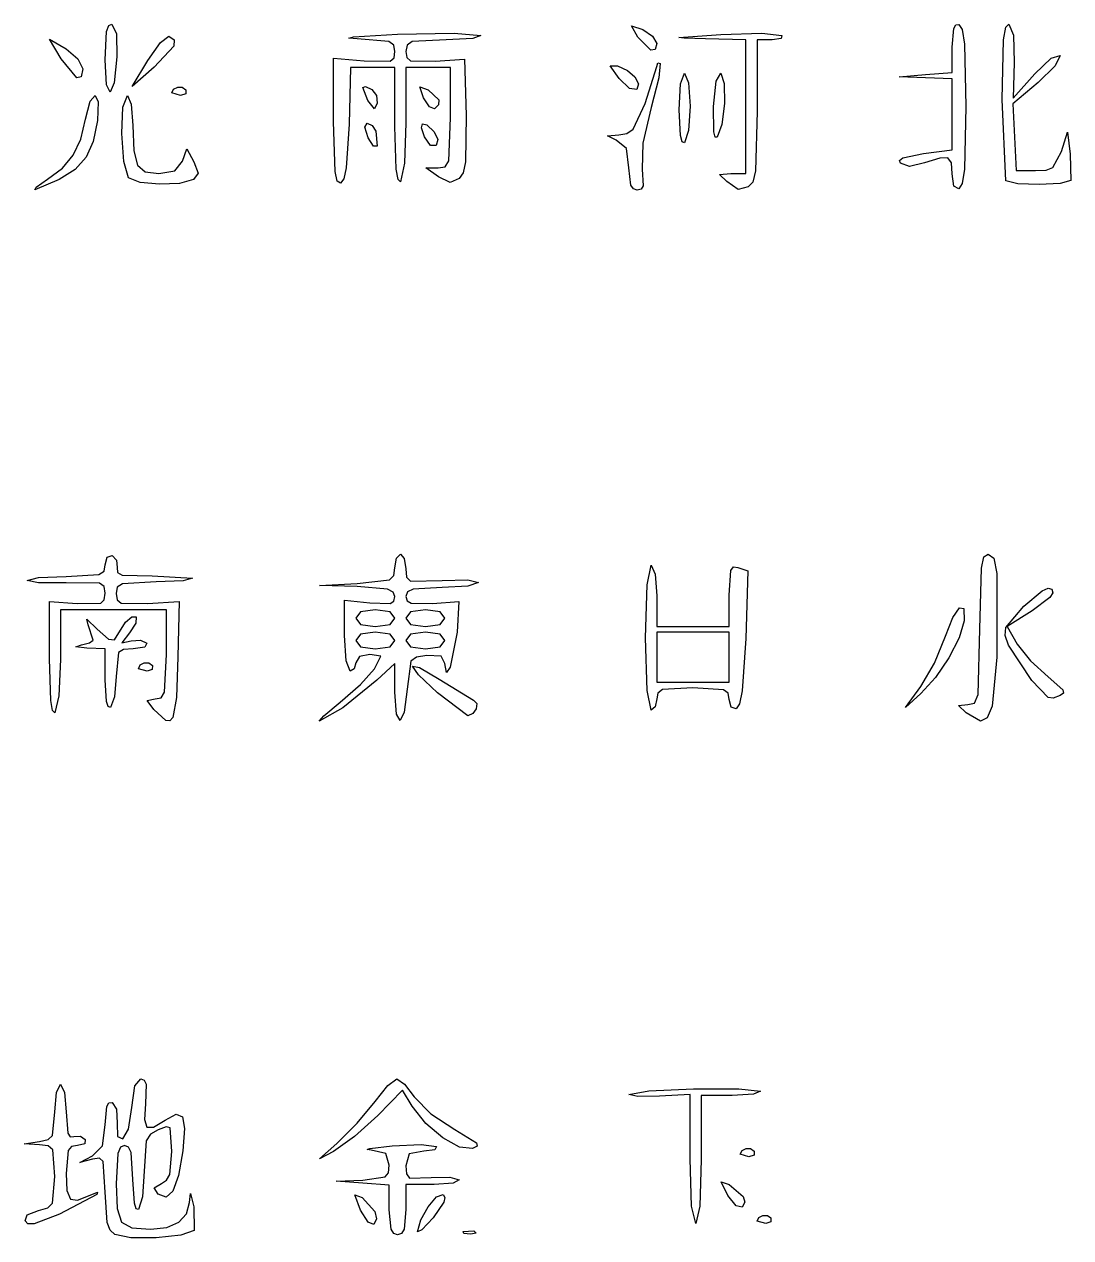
# Model space of a CAD drawing. Extents: x 1 to 127, y 137 to 199.
# Drawn here: x 74.4 to 127.4, y 137.5 to 199 of the extents above; entities that cross this region are included whole.
import ezdxf

# ---------------------------------------------------------------- set-up
doc = ezdxf.new("R2010")
doc.units = 0
doc.layers.add('LAYER_1', color=7, linetype='CONTINUOUS')

msp = doc.modelspace()

# ---------------------------------------------------------------- linework, layer by layer
at = {"layer": 'LAYER_1'}
for p, q in [((78.458, 197.192), (78.537, 198.635)), ((78.537, 198.635), (78.642, 198.938)), ((78.642, 198.938), (78.797, 198.994)), ((78.797, 198.994), (79.03, 198.519)), ((105.439, 198.35), (105.128, 198.921)), ((105.128, 198.921), (105.689, 198.728)), ((105.689, 198.728), (106.189, 198.388)), ((121.356, 197.828), (121.439, 198.776)), ((121.439, 198.776), (121.549, 198.969)), ((121.549, 198.969), (121.708, 198.989)), ((121.708, 198.989), (121.873, 198.722)), ((121.873, 198.722), (121.982, 197.994)), ((123.97, 198.204), (124.073, 198.841)), ((124.073, 198.841), (124.229, 198.995)), ((124.229, 198.995), (124.464, 198.45)), ((76.228, 197.241), (75.636, 198.245)), ((75.636, 198.245), (76.482, 197.744)), ((79.03, 198.519), (79.058, 197.347)), ((80.623, 197.163), (81.264, 198.067)), ((81.264, 198.067), (81.686, 198.397)), ((81.686, 198.397), (81.962, 198.211)), ((81.962, 198.211), (81.935, 197.894)), ((90.8, 198.298), (91.044, 198.351)), ((91.228, 198.265), (90.8, 198.298)), ((91.044, 198.351), (93.274, 198.486)), ((92.832, 198.126), (91.228, 198.265)), ((93.08, 197.939), (92.832, 198.126)), ((93.133, 197.613), (93.08, 197.939)), ((93.274, 198.486), (96.144, 198.541)), ((93.752, 197.944), (93.698, 197.622)), ((94.011, 198.122), (93.752, 197.944)), ((95.73, 198.213), (94.011, 198.122)), ((97.086, 198.278), (95.73, 198.213)), ((96.144, 198.541), (97.494, 198.434)), ((97.494, 198.434), (97.086, 198.278)), ((106.106, 197.677), (105.439, 198.35)), ((105.439, 198.35), (105.439, 198.35)), ((106.189, 198.388), (106.398, 198.026)), ((106.398, 198.026), (106.318, 197.718)), ((107.522, 198.33), (109.643, 198.482)), ((107.792, 198.295), (107.522, 198.33)), ((108.867, 198.263), (107.792, 198.295)), ((110.913, 198.213), (108.867, 198.263)), ((109.643, 198.482), (111.715, 198.537)), ((110.913, 194.826), (110.913, 198.213)), ((112.24, 198.213), (111.478, 198.213)), ((111.478, 198.213), (111.478, 194.574)), ((111.715, 198.537), (112.734, 198.432)), ((112.699, 198.277), (112.24, 198.213)), ((112.734, 198.432), (112.699, 198.277)), ((121.982, 197.994), (122.061, 194.826)), ((123.896, 195.179), (123.97, 198.204)), ((124.464, 198.45), (124.509, 197.067)), ((76.482, 197.744), (77.08, 197.243)), ((79.058, 197.347), (78.915, 196.032)), ((81.935, 197.894), (80.95, 196.82)), ((93.093, 197.289), (93.133, 197.613)), ((93.698, 197.622), (93.74, 197.307)), ((106.318, 197.718), (106.106, 197.677)), ((121.356, 196.55), (121.356, 197.828)), ((126.385, 197.276), (126.828, 197.416)), ((126.828, 197.416), (126.579, 196.891)), ((77.02, 196.283), (76.228, 197.241)), ((76.228, 197.241), (76.228, 197.241)), ((77.08, 197.243), (77.329, 196.741)), ((77.329, 196.741), (77.247, 196.329)), ((78.535, 195.934), (78.458, 197.192)), ((78.458, 197.192), (78.458, 197.192)), ((79.825, 195.85), (80.623, 197.163)), ((80.95, 196.82), (79.825, 195.85)), ((80.623, 197.163), (80.623, 197.163)), ((90.029, 194.05), (90.029, 197.271)), ((90.029, 197.271), (91.581, 197.143)), ((90.895, 196.802), (90.815, 193.932)), ((92.014, 196.802), (90.895, 196.802)), ((91.581, 197.143), (92.895, 197.126)), ((93.133, 196.802), (92.014, 196.802)), ((92.895, 197.126), (93.093, 197.289)), ((93.133, 193.822), (93.133, 196.802)), ((94.827, 196.802), (93.698, 196.802)), ((93.698, 196.802), (93.698, 193.996)), ((93.74, 197.307), (93.934, 197.141)), ((93.934, 197.141), (95.179, 197.129)), ((95.956, 196.802), (94.827, 196.802)), ((95.179, 197.129), (96.661, 197.225)), ((95.956, 194.262), (95.956, 196.802)), ((96.661, 197.225), (96.741, 194.375)), ((104.493, 196.243), (104.035, 196.893)), ((104.035, 196.893), (104.414, 196.886)), ((104.414, 196.886), (104.921, 196.661)), ((105.813, 194.978), (106.398, 196.859)), ((106.398, 196.859), (106.449, 197.034)), ((106.449, 197.034), (106.571, 197.005)), ((106.571, 197.005), (106.51, 196.28)), ((124.509, 197.067), (124.455, 195.249)), ((125.55, 196.48), (126.385, 197.276)), ((126.579, 196.891), (125.724, 196.045)), ((77.247, 196.329), (77.02, 196.283)), ((105.019, 195.75), (104.493, 196.243)), ((104.493, 196.243), (104.493, 196.243)), ((104.921, 196.661), (105.297, 196.332)), ((105.297, 196.332), (105.474, 195.981)), ((106.51, 196.28), (106.121, 194.781)), ((107.608, 195.986), (107.809, 196.519)), ((107.809, 196.519), (108.009, 196.03)), ((109.276, 194.826), (109.415, 196.118)), ((109.415, 196.118), (109.643, 196.519)), ((109.643, 196.519), (109.814, 195.995)), ((118.674, 196.339), (120.015, 196.445)), ((120.015, 196.288), (118.674, 196.339)), ((120.015, 196.445), (121.356, 196.55)), ((121.356, 196.237), (120.015, 196.288)), ((121.356, 194.439), (121.356, 196.237)), ((124.455, 195.249), (125.55, 196.48)), ((78.714, 195.554), (78.535, 195.934)), ((78.915, 196.032), (78.714, 195.554)), ((81.844, 195.515), (81.932, 195.703)), ((82.284, 195.391), (81.844, 195.515)), ((81.844, 195.515), (81.844, 195.515)), ((81.932, 195.703), (82.135, 195.806)), ((82.135, 195.806), (82.369, 195.804)), ((82.543, 195.475), (82.284, 195.391)), ((82.369, 195.804), (82.547, 195.677)), ((82.547, 195.677), (82.543, 195.475)), ((91.508, 195.793), (91.65, 195.844)), ((91.773, 195.126), (91.508, 195.793)), ((91.65, 195.844), (91.97, 195.694)), ((91.97, 195.694), (92.204, 195.394)), ((94.588, 195.267), (94.4, 195.82)), ((94.4, 195.82), (94.829, 195.672)), ((94.829, 195.672), (95.363, 195.166)), ((105.384, 195.693), (105.019, 195.75)), ((105.474, 195.981), (105.384, 195.693)), ((107.527, 194.668), (107.608, 195.986)), ((108.009, 196.03), (108.091, 194.843)), ((109.814, 195.995), (109.824, 194.979)), ((125.724, 196.045), (124.437, 194.969)), ((77.468, 194.191), (77.707, 195.106)), ((77.707, 195.106), (77.957, 195.393)), ((77.957, 195.393), (78.116, 195.063)), ((78.116, 195.063), (78.079, 194.127)), ((79.365, 194.796), (79.587, 195.391)), ((79.587, 195.391), (79.786, 194.941)), ((79.786, 194.941), (79.869, 193.861)), ((92.096, 194.72), (91.773, 195.126)), ((91.773, 195.126), (91.773, 195.126)), ((92.244, 194.994), (92.096, 194.72)), ((92.204, 195.394), (92.244, 194.994)), ((94.886, 194.813), (94.588, 195.267)), ((94.588, 195.267), (94.588, 195.267)), ((95.353, 194.921), (95.15, 194.711)), ((95.363, 195.166), (95.353, 194.921)), ((105.198, 193.687), (105.813, 194.978)), ((109.824, 194.979), (109.698, 193.922)), ((124.084, 191.063), (123.896, 195.179)), ((124.437, 194.969), (124.519, 193.275)), ((79.307, 193.457), (79.365, 194.796)), ((95.15, 194.711), (94.886, 194.813)), ((95.868, 192.078), (95.956, 194.262)), ((96.741, 194.375), (96.719, 192.033)), ((106.121, 194.781), (105.695, 192.974)), ((107.601, 193.353), (107.527, 194.668)), ((107.527, 194.668), (107.527, 194.668)), ((108.091, 194.843), (108.008, 193.607)), ((109.283, 193.539), (109.276, 194.826)), ((109.276, 194.826), (109.276, 194.826)), ((110.913, 191.439), (110.913, 194.826)), ((111.478, 194.574), (111.395, 191.576)), ((121.356, 192.641), (121.356, 194.439)), ((122.061, 194.826), (121.982, 191.658)), ((77.227, 193.177), (77.468, 194.191)), ((78.079, 194.127), (77.859, 193.052)), ((79.869, 193.861), (79.912, 192.59)), ((90.105, 191.545), (90.029, 194.05)), ((90.029, 194.05), (90.029, 194.05)), ((90.815, 193.932), (90.669, 191.724)), ((91.616, 193.784), (91.737, 193.979)), ((91.788, 193.242), (91.616, 193.784)), ((91.737, 193.979), (91.98, 193.863)), ((91.98, 193.863), (92.17, 193.572)), ((93.206, 191.659), (93.133, 193.822)), ((93.698, 193.996), (93.616, 191.955)), ((94.484, 193.748), (94.535, 193.957)), ((94.642, 193.288), (94.484, 193.748)), ((94.535, 193.957), (94.759, 193.895)), ((94.759, 193.895), (95.119, 193.544)), ((104.886, 193.461), (105.198, 193.687)), ((109.698, 193.922), (109.462, 193.274)), ((76.848, 192.365), (77.227, 193.177)), ((77.859, 193.052), (77.502, 192.255)), ((79.403, 192.041), (79.307, 193.457)), ((92.057, 192.816), (91.788, 193.242)), ((91.788, 193.242), (91.788, 193.242)), ((92.17, 193.572), (92.232, 192.828)), ((94.948, 192.858), (94.642, 193.288)), ((94.642, 193.288), (94.642, 193.288)), ((95.119, 193.544), (95.31, 193.158)), ((95.31, 193.158), (95.224, 192.853)), ((103.906, 193.347), (104.472, 193.397)), ((104.352, 193.124), (103.906, 193.347)), ((104.861, 192.694), (104.352, 193.124)), ((104.472, 193.397), (104.886, 193.461)), ((107.69, 193.044), (107.601, 193.353)), ((107.809, 192.992), (107.69, 193.044)), ((108.008, 193.607), (107.809, 192.992)), ((109.351, 193.274), (109.283, 193.539)), ((109.462, 193.274), (109.351, 193.274)), ((124.519, 193.275), (124.601, 191.581)), ((126.892, 192.556), (127.207, 193.531)), ((127.207, 193.531), (127.346, 192.415)), ((79.912, 192.59), (80.094, 191.856)), ((82.376, 192.064), (82.607, 192.689)), ((82.607, 192.689), (82.96, 192.028)), ((92.232, 192.828), (92.057, 192.816)), ((95.224, 192.853), (94.948, 192.858)), ((104.987, 191.731), (104.861, 192.694)), ((105.695, 192.974), (105.669, 191.661)), ((118.861, 192.23), (119.903, 192.448)), ((119.903, 192.448), (121.356, 192.641)), ((126.464, 191.743), (126.892, 192.556)), ((127.346, 192.415), (127.367, 191.087)), ((76.299, 191.704), (76.848, 192.365)), ((77.502, 192.255), (76.948, 191.646)), ((79.643, 191.214), (79.403, 192.041)), ((80.094, 191.856), (80.491, 191.52)), ((81.988, 191.572), (82.376, 192.064)), ((82.96, 192.028), (83.171, 191.449)), ((93.616, 191.955), (93.416, 191.016)), ((95.68, 191.776), (95.868, 192.078)), ((96.719, 192.033), (96.603, 191.475)), ((118.697, 192.102), (118.861, 192.23)), ((118.753, 191.954), (118.697, 192.102)), ((119.197, 191.796), (118.753, 191.954)), ((119.965, 191.969), (119.197, 191.796)), ((120.73, 192.21), (119.965, 191.969)), ((121.147, 192.226), (120.73, 192.21)), ((121.321, 191.975), (121.147, 192.226)), ((121.356, 191.416), (121.321, 191.975)), ((75.55, 191.145), (76.299, 191.704)), ((76.948, 191.646), (76.141, 191.134)), ((80.24, 190.985), (79.643, 191.214)), ((79.643, 191.214), (79.643, 191.214)), ((80.491, 191.52), (81.178, 191.439)), ((81.178, 191.439), (81.988, 191.572)), ((83.171, 191.449), (82.932, 191.126)), ((90.213, 191.048), (90.105, 191.545)), ((90.544, 191.167), (90.382, 190.945)), ((90.669, 191.724), (90.544, 191.167)), ((93.295, 191.138), (93.206, 191.659)), ((95.34, 191.274), (94.701, 191.722)), ((94.701, 191.722), (95.328, 191.722)), ((95.328, 191.722), (95.68, 191.776)), ((95.936, 190.984), (95.34, 191.274)), ((96.4, 191.175), (95.936, 190.984)), ((96.603, 191.475), (96.4, 191.175)), ((105.084, 190.852), (104.987, 191.731)), ((104.987, 191.731), (104.987, 191.731)), ((105.669, 191.661), (105.718, 190.812)), ((109.578, 191.381), (110.154, 191.439)), ((109.942, 191.025), (109.578, 191.381)), ((110.154, 191.439), (110.913, 191.439)), ((111.395, 191.576), (111.259, 190.99)), ((121.445, 190.797), (121.356, 191.416)), ((121.356, 191.416), (121.356, 191.416)), ((121.982, 191.658), (121.873, 190.931)), ((124.601, 191.581), (125.589, 191.581)), ((125.589, 191.581), (126.123, 191.611)), ((126.123, 191.611), (126.464, 191.743)), ((76.141, 191.134), (74.9, 190.61)), ((74.9, 190.61), (74.961, 190.746)), ((74.961, 190.746), (75.55, 191.145)), ((75.55, 191.145), (75.55, 191.145)), ((81.219, 190.888), (80.24, 190.985)), ((82.231, 190.932), (81.219, 190.888)), ((82.932, 191.126), (82.231, 190.932)), ((90.382, 190.945), (90.213, 191.048)), ((93.416, 191.016), (93.295, 191.138)), ((105.216, 190.654), (105.084, 190.852)), ((105.413, 190.593), (105.216, 190.654)), ((105.614, 190.642), (105.413, 190.593)), ((105.718, 190.812), (105.614, 190.642)), ((110.529, 190.63), (109.942, 191.025)), ((109.942, 191.025), (109.942, 191.025)), ((111.031, 190.764), (110.529, 190.63)), ((111.259, 190.99), (111.031, 190.764)), ((121.708, 190.663), (121.445, 190.797)), ((121.873, 190.931), (121.708, 190.663)), ((124.685, 190.921), (124.084, 191.063)), ((124.084, 191.063), (124.084, 191.063)), ((125.768, 190.88), (124.685, 190.921)), ((126.829, 190.936), (125.768, 190.88)), ((127.367, 191.087), (126.829, 190.936)), ((93.216, 171.952), (93.416, 172.156)), ((93.416, 172.156), (93.615, 171.937)), ((122.974, 172.01), (123.19, 172.156)), ((123.19, 172.156), (123.471, 171.954)), ((78.404, 171.295), (78.458, 171.615)), ((78.458, 171.615), (78.556, 172.005)), ((78.556, 172.005), (78.811, 172.079)), ((78.811, 172.079), (79.034, 171.85)), ((79.034, 171.85), (79.076, 171.471)), ((93.133, 171.463), (93.216, 171.952)), ((93.615, 171.937), (93.698, 171.411)), ((105.909, 170.603), (106.116, 171.591)), ((106.116, 171.591), (106.315, 171.135)), ((110.149, 171.326), (110.285, 171.507)), ((110.285, 171.507), (110.513, 171.48)), ((122.845, 171.45), (122.974, 172.01)), ((123.471, 171.954), (123.623, 171.182)), ((74.506, 170.815), (75.087, 170.964)), ((75.087, 170.964), (76.482, 171.027)), ((76.482, 171.027), (78.15, 171.118)), ((78.15, 171.118), (78.404, 171.295)), ((79.076, 171.471), (79.092, 171.219)), ((79.092, 171.219), (79.323, 171.082)), ((79.323, 171.082), (80.84, 171.054)), ((80.84, 171.054), (82.879, 170.933)), ((82.879, 170.933), (82.418, 170.8)), ((92.859, 170.856), (93.09, 171.075)), ((93.09, 171.075), (93.133, 171.463)), ((93.698, 171.411), (93.727, 170.984)), ((93.727, 170.984), (93.928, 170.779)), ((106.315, 171.135), (106.398, 170.039)), ((110.067, 170.069), (110.149, 171.326)), ((110.513, 171.48), (111.007, 171.309)), ((111.007, 171.309), (110.913, 167.875)), ((122.767, 168.346), (122.845, 171.45)), ((123.623, 171.182), (123.62, 166.934)), ((75.086, 170.693), (74.506, 170.815)), ((76.482, 170.697), (75.086, 170.693)), ((78.171, 170.688), (76.482, 170.697)), ((78.412, 170.515), (78.171, 170.688)), ((78.458, 170.176), (78.412, 170.515)), ((79.076, 170.476), (79.022, 170.154)), ((79.334, 170.653), (79.076, 170.476)), ((81.045, 170.744), (79.334, 170.653)), ((82.418, 170.8), (81.045, 170.744)), ((89.323, 170.573), (91.228, 170.672)), ((91.228, 170.517), (89.323, 170.573)), ((91.228, 170.672), (92.859, 170.856)), ((92.762, 170.383), (91.228, 170.517)), ((93.054, 170.234), (92.762, 170.383)), ((94.057, 170.374), (93.775, 170.237)), ((93.928, 170.779), (95.532, 170.814)), ((95.532, 170.462), (94.057, 170.374)), ((95.532, 170.814), (96.828, 170.845)), ((96.828, 170.536), (95.532, 170.462)), ((96.828, 170.845), (97.367, 170.712)), ((97.367, 170.712), (96.828, 170.536)), ((105.833, 167.922), (105.909, 170.603)), ((124.998, 169.523), (125.916, 170.3)), ((125.916, 170.3), (126.217, 170.425)), ((126.217, 170.425), (126.411, 170.374)), ((126.411, 170.374), (126.453, 170.201)), ((75.635, 166.847), (75.635, 169.757)), ((75.635, 169.757), (77.046, 169.659)), ((77.046, 169.659), (78.236, 169.673)), ((78.236, 169.673), (78.419, 169.845)), ((78.419, 169.845), (78.458, 170.176)), ((79.022, 170.154), (79.066, 169.836)), ((79.066, 169.836), (79.271, 169.671)), ((79.271, 169.671), (80.613, 169.66)), ((80.613, 169.66), (82.204, 169.757)), ((82.204, 169.757), (82.148, 166.949)), ((90.593, 168.029), (90.593, 169.828)), ((90.593, 169.828), (91.863, 169.685)), ((91.863, 169.685), (92.89, 169.658)), ((92.89, 169.658), (93.082, 169.777)), ((93.133, 170.002), (93.054, 170.234)), ((93.082, 169.777), (93.133, 170.002)), ((93.775, 170.237), (93.698, 170.013)), ((93.698, 170.013), (93.756, 169.795)), ((93.756, 169.795), (93.964, 169.673)), ((93.964, 169.673), (95.038, 169.661)), ((95.038, 169.661), (96.379, 169.757)), ((96.379, 169.757), (96.283, 168.204)), ((106.398, 170.039), (106.398, 168.487)), ((110.067, 168.487), (110.067, 170.069)), ((126.302, 169.961), (125.42, 169.287)), ((126.453, 170.201), (126.302, 169.961)), ((78.881, 169.333), (76.2, 169.333)), ((76.2, 169.333), (76.2, 166.81)), ((81.562, 169.333), (78.881, 169.333)), ((81.562, 167.076), (81.562, 169.333)), ((91.393, 169.233), (91.158, 168.91)), ((92.146, 169.333), (91.393, 169.233)), ((92.898, 169.233), (92.146, 169.333)), ((93.133, 168.91), (92.898, 169.233)), ((93.933, 169.233), (93.698, 168.91)), ((94.686, 169.333), (93.933, 169.233)), ((95.438, 169.233), (94.686, 169.333)), ((95.673, 168.91), (95.438, 169.233)), ((121.401, 168.949), (121.74, 169.44)), ((121.74, 169.44), (121.96, 169.404)), ((121.96, 169.404), (121.972, 168.769)), ((124.078, 168.431), (124.998, 169.523)), ((125.42, 169.287), (124.149, 168.481)), ((77.594, 168.576), (77.534, 168.865)), ((77.534, 168.865), (78.064, 168.346)), ((77.851, 167.805), (77.594, 168.576)), ((78.938, 167.812), (79.491, 168.715)), ((79.491, 168.715), (79.807, 168.975)), ((80.022, 168.657), (79.703, 168.169)), ((79.807, 168.975), (80.032, 168.982)), ((80.032, 168.982), (80.022, 168.657)), ((91.158, 168.91), (91.393, 168.587)), ((91.393, 168.587), (92.146, 168.487)), ((92.146, 168.487), (92.898, 168.587)), ((92.898, 168.587), (93.133, 168.91)), ((93.133, 168.91), (93.133, 168.91)), ((93.698, 168.91), (93.933, 168.587)), ((93.933, 168.587), (94.686, 168.487)), ((94.686, 168.487), (95.438, 168.587)), ((95.438, 168.587), (95.673, 168.91)), ((95.673, 168.91), (95.673, 168.91)), ((106.398, 168.487), (108.232, 168.487)), ((108.232, 168.487), (110.067, 168.487)), ((121.031, 168.002), (121.401, 168.949)), ((121.972, 168.769), (121.715, 167.92)), ((124.048, 168.039), (124.078, 168.431)), ((124.149, 168.481), (124.657, 167.597)), ((78.064, 168.346), (78.639, 167.84)), ((78.639, 167.84), (78.938, 167.812)), ((79.703, 168.169), (79.311, 167.667)), ((90.675, 166.749), (90.593, 168.029)), ((91.393, 168.104), (91.158, 167.781)), ((92.146, 168.204), (91.393, 168.104)), ((92.898, 168.104), (92.146, 168.204)), ((93.133, 167.781), (92.898, 168.104)), ((93.933, 168.104), (93.698, 167.781)), ((94.686, 168.204), (93.933, 168.104)), ((95.438, 168.104), (94.686, 168.204)), ((95.673, 167.781), (95.438, 168.104)), ((96.283, 168.204), (95.945, 166.429)), ((105.909, 165.241), (105.833, 167.922)), ((105.833, 167.922), (105.833, 167.922)), ((108.232, 168.204), (106.398, 168.204)), ((106.398, 168.204), (106.398, 166.934)), ((110.067, 168.204), (108.232, 168.204)), ((110.067, 166.934), (110.067, 168.204)), ((110.913, 167.875), (110.722, 165.232)), ((120.473, 166.631), (121.031, 168.002)), ((121.715, 167.92), (121.194, 166.907)), ((122.685, 165.041), (122.767, 168.346)), ((124.22, 167.537), (124.048, 168.039)), ((76.979, 167.454), (77.258, 167.557)), ((77.541, 167.396), (76.979, 167.454)), ((77.258, 167.557), (77.675, 167.658)), ((78.458, 167.358), (77.541, 167.396)), ((77.675, 167.658), (77.851, 167.805)), ((78.458, 165.789), (78.458, 167.358)), ((79.394, 167.332), (79.136, 167.173)), ((79.311, 167.667), (79.775, 167.755)), ((79.886, 167.358), (79.394, 167.332)), ((79.775, 167.755), (80.26, 167.803)), ((80.465, 167.438), (79.886, 167.358)), ((80.26, 167.803), (80.567, 167.651)), ((80.567, 167.651), (80.465, 167.438)), ((91.158, 167.781), (91.393, 167.459)), ((91.393, 167.459), (92.146, 167.358)), ((92.146, 167.358), (92.898, 167.459)), ((92.898, 167.459), (93.133, 167.781)), ((93.133, 167.781), (93.133, 167.781)), ((93.698, 167.781), (93.933, 167.459)), ((93.933, 167.459), (94.686, 167.358)), ((94.686, 167.358), (95.438, 167.459)), ((95.438, 167.459), (95.673, 167.781)), ((95.673, 167.781), (95.673, 167.781)), ((125.393, 165.75), (124.22, 167.537)), ((124.657, 167.597), (125.327, 166.745)), ((75.709, 164.737), (75.635, 166.847)), ((76.2, 166.81), (76.117, 164.977)), ((79.136, 167.173), (79.022, 165.963)), ((80.238, 166.541), (80.442, 166.644)), ((80.442, 166.644), (80.676, 166.642)), ((80.676, 166.642), (80.854, 166.516)), ((81.474, 165.171), (81.562, 167.076)), ((82.148, 166.949), (82.07, 164.901)), ((90.876, 166.229), (90.675, 166.749)), ((91.158, 166.652), (91.075, 166.353)), ((91.347, 166.963), (91.158, 166.652)), ((91.87, 167.076), (91.347, 166.963)), ((92.426, 166.98), (91.87, 167.076)), ((92.104, 166.346), (92.426, 166.98)), ((93.133, 166.622), (92.216, 165.765)), ((93.133, 165.155), (93.133, 166.622)), ((93.947, 166.736), (93.754, 165.312)), ((94.229, 166.944), (93.947, 166.736)), ((94.756, 167.023), (94.229, 166.944)), ((95.485, 166.991), (94.756, 167.023)), ((95.673, 166.614), (95.485, 166.991)), ((95.756, 166.159), (95.673, 166.614)), ((106.398, 166.934), (106.398, 165.664)), ((110.067, 165.664), (110.067, 166.934)), ((110.067, 166.934), (110.067, 166.934)), ((119.783, 165.446), (120.473, 166.631)), ((121.194, 166.907), (120.514, 165.908)), ((123.62, 166.934), (123.382, 164.45)), ((125.327, 166.745), (126.224, 165.937)), ((79.022, 165.963), (78.939, 164.927)), ((80.151, 166.353), (80.238, 166.541)), ((80.591, 166.229), (80.151, 166.353)), ((80.151, 166.353), (80.151, 166.353)), ((80.85, 166.313), (80.591, 166.229)), ((80.854, 166.516), (80.85, 166.313)), ((91.075, 166.353), (90.876, 166.229)), ((91.396, 165.548), (92.104, 166.346)), ((94.331, 166.037), (94.029, 166.481)), ((94.029, 166.481), (94.38, 166.419)), ((95.29, 165.124), (94.331, 166.037)), ((94.38, 166.419), (95.378, 165.814)), ((95.945, 166.429), (95.756, 166.159)), ((78.533, 164.686), (78.458, 165.789)), ((78.458, 165.789), (78.458, 165.789)), ((90.364, 164.653), (91.396, 165.548)), ((92.216, 165.765), (90.496, 164.366)), ((95.378, 165.814), (97.121, 164.758)), ((106.398, 165.664), (108.232, 165.664)), ((108.232, 165.382), (106.698, 165.29)), ((108.232, 165.664), (110.067, 165.664)), ((109.776, 165.289), (108.232, 165.382)), ((119, 164.394), (119.783, 165.446)), ((120.514, 165.908), (119.781, 165.1)), ((119.783, 165.446), (119.783, 165.446)), ((126.227, 164.892), (125.393, 165.75)), ((125.393, 165.75), (125.393, 165.75)), ((126.224, 165.937), (126.97, 165.287)), ((75.797, 164.23), (75.709, 164.737)), ((76.117, 164.977), (75.918, 164.112)), ((78.939, 164.927), (78.74, 164.394)), ((80.583, 164.741), (80.998, 164.818)), ((80.927, 164.277), (80.583, 164.741)), ((80.998, 164.818), (81.304, 164.88)), ((81.304, 164.88), (81.474, 165.171)), ((82.07, 164.901), (81.893, 163.885)), ((93.216, 164.053), (93.133, 165.155)), ((93.754, 165.312), (93.613, 164.153)), ((96.825, 163.971), (95.29, 165.124)), ((95.29, 165.124), (95.29, 165.124)), ((97.121, 164.758), (97.282, 164.585)), ((106.116, 164.253), (105.909, 165.241)), ((106.398, 164.818), (106.315, 164.419)), ((106.453, 165.12), (106.398, 164.818)), ((106.698, 165.29), (106.453, 165.12)), ((110.015, 165.112), (109.776, 165.289)), ((110.067, 164.794), (110.015, 165.112)), ((110.166, 164.404), (110.067, 164.794)), ((110.722, 165.232), (110.586, 164.576)), ((119.781, 165.1), (119, 164.394)), ((122.5, 164.606), (122.685, 165.041)), ((126.481, 164.863), (126.227, 164.892)), ((126.836, 164.989), (126.481, 164.863)), ((127.003, 165.109), (126.836, 164.989)), ((126.97, 165.287), (127.003, 165.109)), ((75.918, 164.112), (75.797, 164.23)), ((78.622, 164.43), (78.533, 164.686)), ((78.74, 164.394), (78.622, 164.43)), ((81.537, 163.733), (80.927, 164.277)), ((80.927, 164.277), (80.927, 164.277)), ((90.496, 164.366), (89.31, 163.689)), ((89.533, 163.972), (90.364, 164.653)), ((90.364, 164.653), (90.364, 164.653)), ((93.613, 164.153), (93.404, 163.727)), ((97.257, 164.32), (97.091, 164.077)), ((97.282, 164.585), (97.257, 164.32)), ((106.315, 164.419), (106.116, 164.253)), ((110.419, 164.323), (110.166, 164.404)), ((110.586, 164.576), (110.419, 164.323)), ((121.686, 164.48), (122.148, 164.536)), ((122.078, 164.121), (121.686, 164.48)), ((122.803, 163.698), (122.078, 164.121)), ((122.078, 164.121), (122.078, 164.121)), ((122.148, 164.536), (122.5, 164.606)), ((123.382, 164.45), (123.139, 163.871)), ((81.742, 163.711), (81.537, 163.733)), ((81.893, 163.885), (81.742, 163.711)), ((89.31, 163.689), (89.533, 163.972)), ((93.404, 163.727), (93.216, 164.053)), ((97.091, 164.077), (96.825, 163.971)), ((123.139, 163.871), (122.803, 163.698)), ((76.001, 144.891), (76.2, 145.3)), ((76.2, 145.3), (76.399, 144.888)), ((79.813, 144.122), (79.97, 145.22)), ((79.97, 145.22), (80.272, 145.582)), ((80.272, 145.582), (80.44, 145.515)), ((80.44, 145.515), (80.531, 145.299)), ((80.531, 145.299), (80.503, 144.312)), ((92.132, 144.433), (92.786, 145.241)), ((92.786, 145.241), (93.242, 145.571)), ((93.242, 145.571), (93.63, 145.301)), ((93.63, 145.301), (94.121, 144.667)), ((106.007, 144.963), (108.264, 145.067)), ((108.264, 145.067), (110.552, 145.071)), ((110.552, 145.071), (111.663, 144.947)), ((75.918, 143.907), (76.001, 144.891)), ((76.399, 144.888), (76.482, 143.897)), ((93.517, 145.001), (92.267, 143.726)), ((94.006, 144.195), (93.517, 145.001)), ((94.121, 144.667), (94.954, 143.809)), ((104.986, 144.789), (106.007, 144.963)), ((105.442, 144.68), (104.986, 144.789)), ((106.539, 144.691), (105.442, 144.68)), ((108.091, 144.787), (106.539, 144.691)), ((108.091, 141.516), (108.091, 144.787)), ((110.224, 144.735), (108.656, 144.735)), ((108.656, 144.735), (108.656, 141.49)), ((111.294, 144.797), (110.224, 144.735)), ((111.663, 144.947), (111.294, 144.797)), ((75.802, 142.705), (75.918, 143.907)), ((76.482, 143.897), (76.565, 142.821)), ((78.458, 143.25), (78.542, 144.175)), ((78.542, 144.175), (78.651, 144.363)), ((78.651, 144.363), (78.811, 144.382)), ((78.811, 144.382), (79.042, 144.045)), ((79.042, 144.045), (79.068, 143.339)), ((79.65, 143.02), (79.813, 144.122)), ((80.503, 144.312), (80.456, 143.509)), ((91.232, 143.334), (92.132, 144.433)), ((94.701, 143.315), (94.006, 144.195)), ((78.333, 142.181), (78.458, 143.25)), ((79.068, 143.339), (79.08, 142.652)), ((80.456, 143.509), (80.578, 143.127)), ((80.911, 143.13), (81.5, 143.481)), ((81.5, 143.481), (82.064, 143.78)), ((82.064, 143.78), (82.378, 143.658)), ((82.378, 143.658), (82.476, 143.058)), ((90.188, 142.305), (91.232, 143.334)), ((92.267, 143.726), (91.094, 142.66)), ((95.558, 142.583), (94.701, 143.315)), ((94.954, 143.809), (96.165, 143.003)), ((75.569, 142.496), (75.802, 142.705)), ((76.565, 142.821), (76.686, 142.64)), ((76.686, 142.64), (76.877, 142.647)), ((76.877, 142.647), (77.211, 142.665)), ((77.211, 142.665), (77.458, 142.497)), ((79.08, 142.652), (79.35, 142.538)), ((79.35, 142.538), (79.65, 143.02)), ((80.757, 142.767), (80.545, 142.44)), ((80.578, 143.127), (80.911, 143.13)), ((81.139, 142.99), (80.757, 142.767)), ((81.545, 143.152), (81.139, 142.99)), ((81.755, 143.091), (81.545, 143.152)), ((81.844, 141.898), (81.755, 143.091)), ((82.476, 143.058), (82.389, 141.922)), ((91.094, 142.66), (90.029, 141.889)), ((96.165, 143.003), (97.266, 142.34)), ((74.366, 142.28), (75.142, 142.397)), ((75.142, 142.237), (74.366, 142.28)), ((75.142, 142.397), (75.569, 142.496)), ((75.578, 142.181), (75.142, 142.237)), ((75.81, 141.985), (75.578, 142.181)), ((76.758, 142.148), (76.582, 141.953)), ((77.063, 142.195), (76.758, 142.148)), ((77.429, 142.28), (77.063, 142.195)), ((77.458, 142.497), (77.429, 142.28)), ((77.823, 141.672), (78.333, 142.181)), ((79.238, 142.108), (79.108, 141.8)), ((79.446, 142.195), (79.238, 142.108)), ((79.651, 142.115), (79.446, 142.195)), ((79.781, 141.84), (79.651, 142.115)), ((80.545, 142.44), (80.433, 140.896)), ((89.311, 141.521), (90.188, 142.305)), ((90.188, 142.305), (90.188, 142.305)), ((91.734, 141.989), (91.866, 142.043)), ((91.866, 142.043), (92.992, 142.188)), ((92.992, 142.188), (94.466, 142.252)), ((94.466, 142.252), (95.236, 142.144)), ((95.236, 142.144), (95.161, 141.981)), ((96.404, 142.121), (95.558, 142.583)), ((97.068, 142.049), (96.404, 142.121)), ((97.307, 142.171), (97.068, 142.049)), ((97.266, 142.34), (97.307, 142.171)), ((110.718, 141.943), (110.922, 142.046)), ((110.922, 142.046), (111.156, 142.044)), ((111.156, 142.044), (111.334, 141.917)), ((75.918, 140.636), (75.81, 141.985)), ((76.582, 141.953), (76.482, 140.784)), ((77.188, 141.345), (77.823, 141.672)), ((77.823, 141.507), (77.188, 141.345)), ((78.179, 141.559), (77.823, 141.507)), ((78.369, 141.389), (78.179, 141.559)), ((78.458, 139.829), (78.369, 141.389)), ((79.108, 141.8), (79.022, 140.25)), ((79.869, 140.485), (79.781, 141.84)), ((81.737, 140.727), (81.844, 141.898)), ((82.389, 141.922), (82.179, 140.679)), ((90.029, 141.889), (89.311, 141.521)), ((91.934, 141.957), (91.734, 141.989)), ((92.684, 141.793), (91.934, 141.957)), ((92.851, 141.207), (92.684, 141.793)), ((93.854, 141.784), (93.698, 141.171)), ((94.601, 141.913), (93.854, 141.784)), ((95.161, 141.981), (94.601, 141.913)), ((108.168, 139.132), (108.091, 141.516)), ((108.091, 141.516), (108.091, 141.516)), ((108.656, 141.49), (108.579, 139.126)), ((110.631, 141.755), (110.718, 141.943)), ((111.071, 141.631), (110.631, 141.755)), ((110.631, 141.755), (110.631, 141.755)), ((111.33, 141.715), (111.071, 141.631)), ((111.334, 141.917), (111.33, 141.715)), ((76.482, 140.784), (76.526, 139.915)), ((80.433, 140.896), (80.35, 139.593)), ((92.641, 140.604), (92.814, 140.823)), ((92.814, 140.823), (92.851, 141.207)), ((93.698, 141.171), (93.725, 140.757)), ((75.802, 139.271), (75.918, 140.636)), ((79.022, 140.25), (79.068, 139)), ((79.944, 139.276), (79.869, 140.485)), ((80.952, 140.051), (81.31, 140.281)), ((81.31, 140.281), (81.573, 140.443)), ((81.573, 140.443), (81.737, 140.727)), ((82.179, 140.679), (81.897, 139.894)), ((90.17, 140.4), (91.511, 140.451)), ((91.511, 140.294), (90.17, 140.4)), ((91.511, 140.451), (92.641, 140.604)), ((92.851, 140.189), (91.511, 140.294)), ((92.851, 138.934), (92.851, 140.189)), ((95.126, 140.22), (93.698, 140.22)), ((93.698, 140.22), (93.698, 138.95)), ((93.725, 140.757), (93.876, 140.552)), ((93.876, 140.552), (94.972, 140.572)), ((94.972, 140.572), (95.917, 140.601)), ((96.089, 140.292), (95.126, 140.22)), ((95.917, 140.601), (96.4, 140.468)), ((96.4, 140.468), (96.089, 140.292)), ((110.005, 139.672), (109.663, 140.356)), ((109.663, 140.356), (110.062, 140.222)), ((110.062, 140.222), (110.776, 139.623)), ((78.034, 139.712), (76.15, 138.715)), ((76.526, 139.915), (76.699, 139.482)), ((77.069, 139.427), (77.7, 139.69)), ((77.7, 139.69), (78.071, 139.839)), ((78.071, 139.839), (78.034, 139.712)), ((78.559, 138.304), (78.458, 139.829)), ((80.35, 139.593), (80.151, 138.95)), ((81.145, 139.738), (80.952, 140.051)), ((81.551, 139.577), (81.145, 139.738)), ((81.897, 139.894), (81.551, 139.577)), ((82.728, 139.312), (82.792, 139.774)), ((82.792, 139.774), (82.956, 139.091)), ((91.403, 138.925), (91.104, 139.7)), ((91.104, 139.7), (91.481, 139.564)), ((91.481, 139.564), (92.129, 138.854)), ((94.823, 139.091), (95.249, 139.592)), ((95.249, 139.592), (95.575, 139.714)), ((95.575, 139.714), (95.666, 139.566)), ((95.666, 139.566), (95.615, 139.322)), ((110.418, 139.145), (110.005, 139.672)), ((110.005, 139.672), (110.005, 139.672)), ((110.776, 139.623), (110.855, 139.333)), ((75.092, 138.911), (75.556, 139.037)), ((75.556, 139.037), (75.802, 139.271)), ((76.699, 139.482), (77.069, 139.427)), ((79.068, 139), (79.288, 138.312)), ((80.033, 138.993), (79.944, 139.276)), ((80.151, 138.95), (80.033, 138.993)), ((82.576, 138.731), (82.728, 139.312)), ((82.956, 139.091), (82.977, 137.893)), ((91.779, 138.315), (91.403, 138.925)), ((91.403, 138.925), (91.403, 138.925)), ((92.945, 137.959), (92.851, 138.934)), ((92.851, 138.934), (92.851, 138.934)), ((93.698, 138.95), (93.604, 137.962)), ((94.447, 138.431), (94.823, 139.091)), ((95.615, 139.322), (95.079, 138.537)), ((108.373, 138.244), (108.168, 139.132)), ((108.579, 139.126), (108.373, 138.244)), ((110.732, 139.078), (110.418, 139.145)), ((110.855, 139.333), (110.732, 139.078)), ((74.407, 138.379), (74.52, 138.693)), ((74.553, 138.237), (74.407, 138.379)), ((74.407, 138.379), (74.407, 138.379)), ((74.52, 138.693), (75.092, 138.911)), ((76.15, 138.715), (74.86, 138.239)), ((78.711, 137.917), (78.559, 138.304)), ((79.288, 138.312), (79.809, 138.022)), ((81.581, 138.049), (82.191, 138.308)), ((82.191, 138.308), (82.576, 138.731)), ((92.072, 138.198), (91.779, 138.315)), ((92.201, 138.491), (92.072, 138.198)), ((92.129, 138.854), (92.201, 138.491)), ((94.274, 137.831), (94.447, 138.431)), ((95.079, 138.537), (94.506, 137.927)), ((111.478, 138.368), (111.565, 138.556)), ((111.918, 138.244), (111.478, 138.368)), ((111.478, 138.368), (111.478, 138.368)), ((111.565, 138.556), (111.769, 138.659)), ((111.769, 138.659), (112.003, 138.657)), ((112.176, 138.328), (111.918, 138.244)), ((112.003, 138.657), (112.18, 138.531)), ((112.18, 138.531), (112.176, 138.328)), ((74.86, 138.239), (74.553, 138.237)), ((78.952, 137.684), (78.711, 137.917)), ((79.809, 138.022), (80.757, 137.962)), ((80.757, 137.962), (81.581, 138.049)), ((82.977, 137.893), (82.297, 137.659)), ((93.076, 137.745), (92.945, 137.959)), ((93.274, 137.68), (93.076, 137.745)), ((93.473, 137.746), (93.274, 137.68)), ((93.604, 137.962), (93.473, 137.746)), ((94.506, 137.927), (94.274, 137.831)), ((94.274, 137.831), (94.274, 137.831)), ((96.596, 137.85), (97.137, 137.872)), ((96.635, 137.736), (96.596, 137.85)), ((96.596, 137.85), (96.596, 137.85)), ((96.967, 137.702), (96.635, 137.736)), ((97.26, 137.758), (96.967, 137.702)), ((97.137, 137.872), (97.26, 137.758)), ((79.76, 137.527), (78.952, 137.684)), ((78.952, 137.684), (78.952, 137.684)), ((81.05, 137.528), (79.76, 137.527)), ((82.297, 137.659), (81.05, 137.528))]:
    msp.add_line(p, q, dxfattribs=at)

doc.saveas('drawing.dxf')
